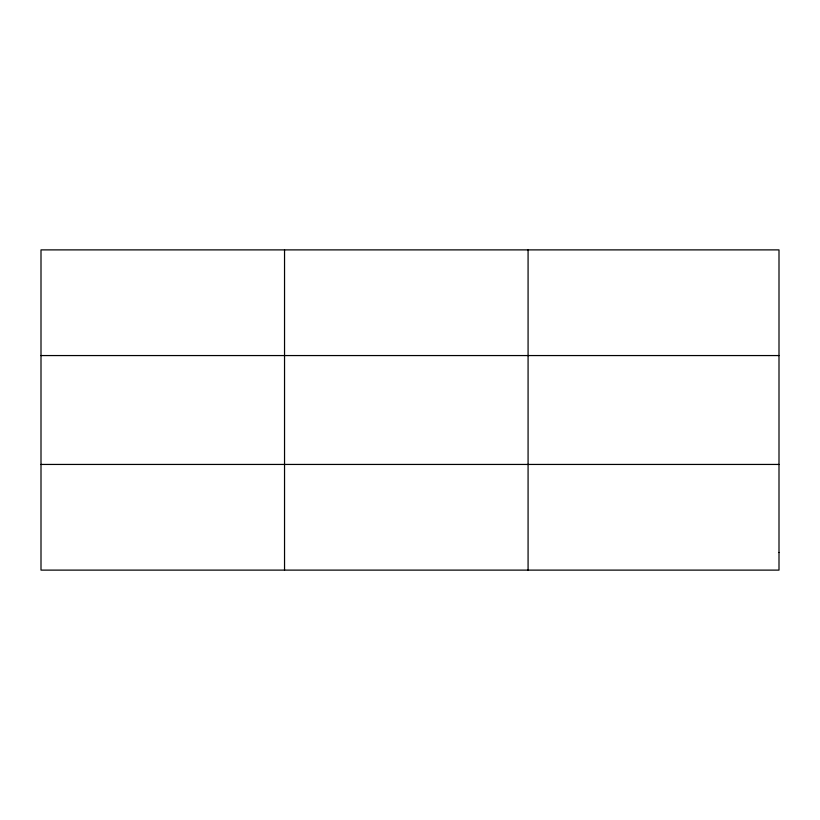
<?xml version="1.0" encoding="UTF-8"?>
<svg xmlns="http://www.w3.org/2000/svg" width="820" height="820" viewBox="0 0 820 820"><rect width="100%" height="100%" fill="white"/><g stroke="black" fill="none" stroke-linecap="round" stroke-linejoin="round"><path stroke-width="1.23" d="M284.54 570.115L284.54 249.885M528.08 570.115L528.08 249.885M41 355.562L779 355.562M41 464.438L779 464.438M779 552.506L779 570.115L41 570.115L41 249.885L779 249.885L779 552.506"/></g></svg>
